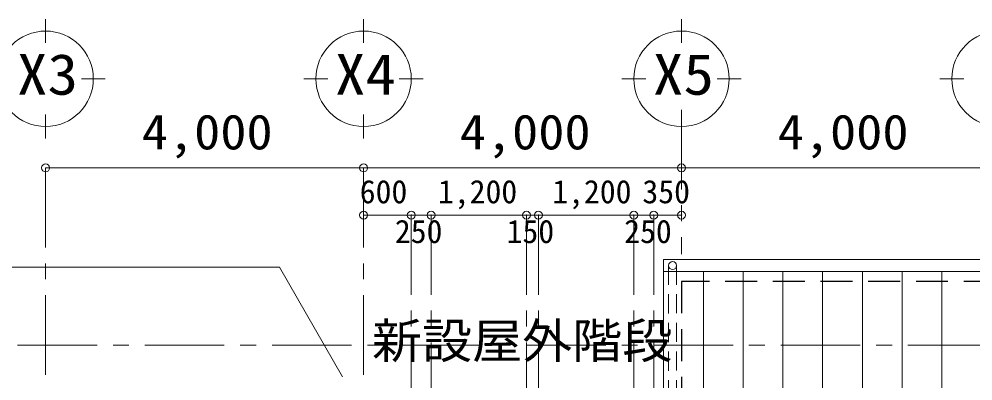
# Model space of a CAD drawing. Units: millimetres at full size, sheet at 1:200; details may follow other scales. Extents: x -55340 to 55340, y -38040 to 38040.
# Drawn here: x -35242 to -23242, y -4716 to -169 of the extents above; entities that cross this region are included whole.
import ezdxf
from ezdxf.enums import TextEntityAlignment as Align

# ---------------------------------------------------------------- set-up
doc = ezdxf.new("R2010")
doc.units = ezdxf.units.MM
doc.header["$LTSCALE"] = 200
doc.header["$PDMODE"] = 32
doc.header["$PDSIZE"] = 100
for name, pattern in [('CHAIN1', [8, 5, -1, 1, -1]), ('DASHED1', [1.8, 1.2, -0.6]), ('DASHED2', [3, 2, -1])]:
    doc.linetypes.add(name, pattern=pattern)
for name, color, linetype, lineweight in [('0-1_通り芯', 3, 'Continuous', 18), ('0-4_仕上', 7, 'Continuous', 18), ('0-9_家具・設備', 4, 'Continuous', 9), ('0-A_寸法', 6, 'Continuous', 9), ('0-B_文字', 4, 'Continuous', 9)]:
    doc.layers.add(name, color=color, linetype=linetype, lineweight=lineweight)
doc.styles.add('ＭＳ ゴシック', font='')
doc.styles.get('ＭＳ ゴシック').set_extended_font_data('MS Gothic')

msp = doc.modelspace()

# ---------------------------------------------------------------- linework, layer by layer
at = {"layer": '0-1_通り芯'}
for p, q in [((-34908.1, -169.4), (-34908.1, -469.4)), ((-30908.2, -169.4), (-30908.2, -469.4)), ((-26908.1, -169.4), (-26908.1, -469.4)), ((-34158.1, -919.4), (-34458.1, -919.4)), ((-31358.2, -919.4), (-31658.2, -919.4)), ((-30158.2, -919.4), (-30458.2, -919.4)), ((-27358.1, -919.4), (-27658.1, -919.4)), ((-26158.1, -919.4), (-26458.1, -919.4)), ((-23358.1, -919.4), (-23658.1, -919.4)), ((-34908.1, -1669.4), (-34908.1, -1369.4)), ((-30908.2, -1669.4), (-30908.2, -1369.4)), ((-26908.1, -1669.4), (-26908.1, -1369.4))]:
    msp.add_line(p, q, dxfattribs=at)
at = {"layer": '0-1_通り芯', "color": 4, "linetype": 'CHAIN1', "lineweight": 9}
for p, q in [((-26908.1, -1308.8), (-26908.1, -3123.1)), ((-34908.1, -2039), (-34908.1, -11567)), ((-30908.1, -2039), (-30908.1, -11567)), ((-27258.1, -2633.3), (-27258.1, -11296.8)), ((40940.1, -4267), (-47566.2, -4267))]:
    msp.add_line(p, q, dxfattribs=at)
at = {"layer": '0-1_通り芯'}
for centre in [(-34908.1, -919.4), (-30908.2, -919.4), (-26908.1, -919.4), (-22908.1, -919.4)]:
    msp.add_circle(centre, 600, dxfattribs=at)
at = {"layer": '0-4_仕上'}
for p, q in [((-19708.1, -3192), (-27133.1, -3192)), ((-19708.1, -3342), (-27133.1, -3342))]:
    msp.add_line(p, q, dxfattribs=at)
at = {"layer": '0-4_仕上', "linetype": 'DASHED1'}
for p, q in [((-27070.6, -3267.8), (-27070.6, -4867)), ((-26970.6, -3267), (-26970.6, -4867))]:
    msp.add_line(p, q, dxfattribs=at)
at = {"layer": '0-4_仕上', "color": 4, "lineweight": 9}
for p, q in [((-26633.1, -3342), (-26633.1, -10767)), ((-26133.1, -3342), (-26133.1, -10767)), ((-25633.1, -3342), (-25633.1, -10767)), ((-25133.1, -3342), (-25133.1, -10767)), ((-24633.1, -3342), (-24633.1, -10767)), ((-24133.1, -3342), (-24133.1, -10767)), ((-23633.1, -3342), (-23633.1, -10767))]:
    msp.add_line(p, q, dxfattribs=at)
at = {"layer": '0-4_仕上'}
msp.add_lwpolyline([(-27133.1, -3192), (-27133.1, -3296.8), (-27133.1, -10967)], dxfattribs=at)
msp.add_circle((-27020.6, -3266.3), 50, dxfattribs=at)
at = {"layer": '0-9_家具・設備', "color": 2, "linetype": 'DASHED2', "lineweight": 25}
for p, q in [((-26908.1, -3467), (-26908.1, -10967)), ((-19358.1, -3467), (-26908.1, -3467))]:
    msp.add_line(p, q, dxfattribs=at)
at = {"layer": '0-A_寸法', "color": 4}
for p, q in [((-34908.1, -2039), (-18658.1, -2039)), ((-30908.1, -2633.3), (-30058.1, -2633.3)), ((-30058.1, -2633.3), (-28858.1, -2633.3)), ((-28858.1, -2633.3), (-28708.1, -2633.3)), ((-28708.1, -2633.3), (-27508.1, -2633.3)), ((-27508.1, -2633.3), (-26908.1, -2633.3))]:
    msp.add_line(p, q, dxfattribs=at)
at = {"layer": '0-A_寸法', "color": 4, "linetype": 'CHAIN1'}
for p, q in [((-30308.1, -2633.3), (-30308.1, -11070.1)), ((-30058.1, -2633.3), (-30058.1, -4967)), ((-28858.1, -2633.3), (-28858.1, -5888.5)), ((-28708.1, -2633.3), (-28708.1, -5865.1)), ((-27508.1, -2633.3), (-27508.1, -4967))]:
    msp.add_line(p, q, dxfattribs=at)
at = {"layer": '0-A_寸法'}
for p in [(-34908.1, -2039), (-30908.1, -2039), (-26908.1, -2039), (-30908.1, -2633.3), (-30308.1, -2633.3), (-30058.1, -2633.3), (-28858.1, -2633.3), (-28708.1, -2633.3), (-27508.1, -2633.3), (-27258.1, -2633.3), (-26908.1, -2633.3)]:
    msp.add_point(p, dxfattribs=at)
at = {"layer": '0-B_文字', "color": 7, "lineweight": 18}
for p, q in [((-31967.1, -3287), (-36271.3, -3287)), ((-31171.3, -4665.4), (-31967.1, -3287))]:
    msp.add_line(p, q, dxfattribs=at)

# ---------------------------------------------------------------- texts
at = {"layer": '0-1_通り芯', "color": 2, "style": 'ＭＳ ゴシック', "width": 1.1}
for s, p in [('X3', (-35267.9, -1273.7)), ('X4', (-31267.9, -1273.7)), ('X5', (-27267.9, -1273.7))]:
    msp.add_text(s, height=513.2, dxfattribs=at).set_placement(p, align=Align.BOTTOM_LEFT)
at = {"layer": '0-A_寸法', "color": 2, "style": 'ＭＳ ゴシック', "width": 1.1}
for p in [(-33698.1, -1939), (-29698.1, -1939), (-25698.1, -1939)]:
    msp.add_text('4,000', height=439.9, dxfattribs=at).set_placement(p, align=Align.BOTTOM_LEFT)
at = {"layer": '0-A_寸法', "color": 7, "style": 'ＭＳ ゴシック'}
for s, p in [('600', (-30956.4, -2572.2)), ('1,200', (-29972.6, -2572.2)), ('1,200', (-28534.8, -2572.2)), ('350', (-27400.4, -2572.2)), ('250', (-30514.7, -3072.1)), ('150', (-29108.8, -3072.1)), ('250', (-27629.5, -3072.1))]:
    msp.add_text(s, height=293.3, dxfattribs=at).set_placement(p, align=Align.BOTTOM_LEFT)
at = {"layer": '0-B_文字', "color": 2, "style": 'ＭＳ ゴシック', "width": 1.05}
msp.add_text('新設屋外階段', height=439.9, dxfattribs=at).set_placement((-30802.9, -4563.7), align=Align.BOTTOM_LEFT)

doc.saveas('drawing.dxf')
